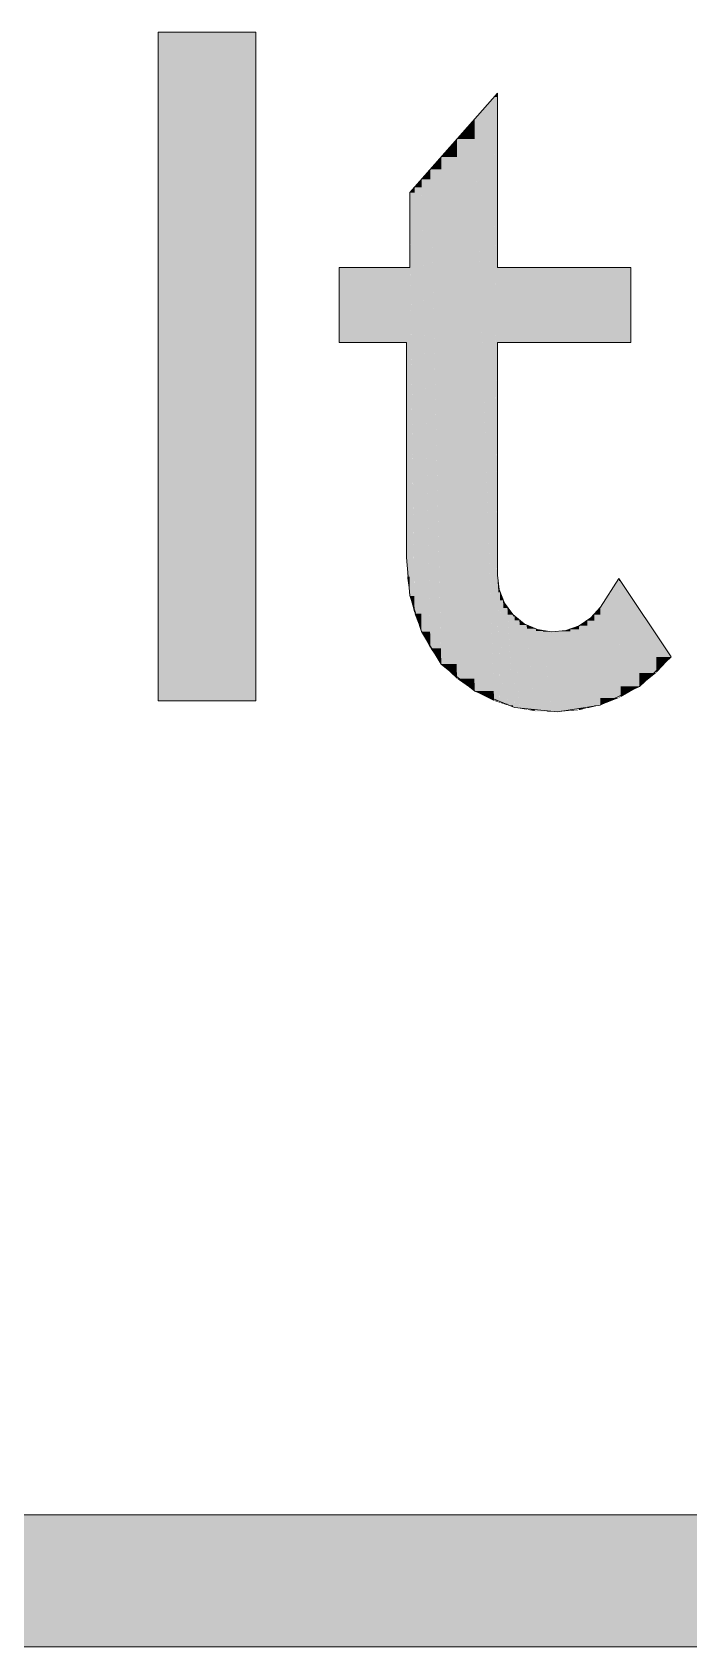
# Model space of a CAD drawing. Extents: x -1 to 1342, y -35 to 723.
# Drawn here: x 1224.005 to 1225.996, y 266.8 to 271.698 of the extents above; entities that cross this region are included whole.
import ezdxf

# ---------------------------------------------------------------- set-up
doc = ezdxf.new("R2010")
doc.units = 0
doc.layers.get('0').update_dxf_attribs({"lineweight": 18})
doc.layers.add('P11_Plankopf_Ausführung_AF_4_800 Plankopf', color=7, linetype='Continuous', lineweight=25)

# ---------------------------------------------------------------- blocks, each defined once
blk = doc.blocks.new('Referenz-A0SKLQSHLL', base_point=(1054.4775, 131.3883))
at = {"layer": 'P11_Plankopf_Ausführung_AF_4_800 Plankopf', "color": 0, "linetype": 'Continuous', "lineweight": 13, "ltscale": 16.9}
for p, q in [((1224.6829, 271.6976), (1224.3865, 271.6976)), ((1224.3865, 271.6976), (1224.3865, 269.6696)), ((1224.6829, 269.6696), (1224.6829, 271.6976)), ((1225.4163, 271.5133), (1225.1503, 271.2114)), ((1225.4163, 270.9839), (1225.4163, 271.5133)), ((1225.1503, 271.2114), (1225.1503, 270.9839)), ((1225.1503, 270.9839), (1224.9357, 270.9839)), ((1224.9357, 270.9839), (1224.9357, 270.7563)), ((1225.8207, 270.9839), (1225.4163, 270.9839)), ((1225.8207, 270.7563), (1225.8207, 270.9839)), ((1224.9357, 270.7563), (1225.1404, 270.7563)), ((1225.1404, 270.7563), (1225.1404, 270.1043)), ((1225.4163, 270.0505), (1225.4163, 270.7563)), ((1225.4163, 270.7563), (1225.8207, 270.7563)), ((1225.1404, 270.1043), (1225.1498, 269.9893)), ((1225.4163, 270.0505), (1225.4211, 270.007)), ((1225.4211, 270.007), (1225.4369, 269.9662)), ((1225.7846, 270.0403), (1225.7284, 269.9534)), ((1225.943, 269.8025), (1225.7846, 270.0403)), ((1225.1498, 269.9893), (1225.1855, 269.8796)), ((1225.4369, 269.9662), (1225.4628, 269.9309)), ((1225.4628, 269.9309), (1225.4969, 269.9035)), ((1225.6637, 269.8974), (1225.6995, 269.9214)), ((1225.6995, 269.9214), (1225.7284, 269.9534)), ((1225.1855, 269.8796), (1225.2455, 269.7811)), ((1225.4969, 269.9035), (1225.5369, 269.8858)), ((1225.5369, 269.8858), (1225.5802, 269.8791)), ((1225.5802, 269.8791), (1225.6231, 269.8831)), ((1225.6231, 269.8831), (1225.6637, 269.8974)), ((1225.2455, 269.7811), (1225.347, 269.6988)), ((1225.8464, 269.7133), (1225.943, 269.8025)), ((1225.7279, 269.6562), (1225.8464, 269.7133)), ((1224.3865, 269.6696), (1224.6829, 269.6696)), ((1225.347, 269.6988), (1225.4679, 269.6492)), ((1225.4679, 269.6492), (1225.5979, 269.6362)), ((1225.5979, 269.6362), (1225.7279, 269.6562)), ((1252.8266, 267.2), (1054.8266, 267.2)), ((1054.8266, 266.8), (1252.8266, 266.8))]:
    blk.add_line(p, q, dxfattribs=at)
at = {"layer": 'P11_Plankopf_Ausführung_AF_4_800 Plankopf', "color": 0, "linetype": 'Continuous', "lineweight": 0, "ltscale": 0.0169}
for points in [[(1224.3865, 269.6696), (1224.6829, 269.6696), (1224.3865, 271.6976)], [(1224.6829, 269.6696), (1224.6829, 271.6976), (1224.3865, 271.6976)], [(1225.4056, 271.4346), (1225.347, 271.4346), (1225.4056, 271.5011)], [(1225.4163, 271.5011), (1225.4056, 271.5011), (1225.4163, 271.5133)], [(1225.4163, 269.6696), (1225.4056, 269.6696), (1225.4056, 271.5011)], [(1225.4163, 270.9839), (1225.4163, 271.5011), (1225.4056, 271.5011)], [(1225.4163, 270.0505), (1225.4141, 270.0505), (1225.4056, 271.5011)], [(1225.4163, 270.7563), (1225.4111, 270.7563), (1225.4056, 271.5011)], [(1225.4163, 270.9839), (1225.413, 270.9839), (1225.4056, 271.5011)], [(1225.347, 271.3736), (1225.2932, 271.3736), (1225.347, 271.4346)], [(1225.4046, 269.6988), (1225.347, 269.6988), (1225.347, 271.4346)], [(1225.4056, 269.6696), (1225.4056, 271.4346), (1225.347, 271.4346)], [(1225.2932, 271.3195), (1225.2455, 271.3195), (1225.2932, 271.3736)], [(1225.3458, 269.7363), (1225.2932, 269.7363), (1225.2932, 271.3736)], [(1225.347, 269.6988), (1225.347, 271.3736), (1225.2932, 271.3736)], [(1225.2126, 271.2514), (1225.1855, 271.2514), (1225.2126, 271.2822)], [(1225.2455, 271.2822), (1225.2126, 271.2822), (1225.2455, 271.3195)], [(1225.2444, 269.8286), (1225.2126, 269.8286), (1225.2126, 271.2822)], [(1225.2455, 269.7811), (1225.2455, 271.2822), (1225.2126, 271.2822)], [(1225.2919, 269.7811), (1225.2455, 269.7811), (1225.2455, 271.3195)], [(1225.2932, 269.7363), (1225.2932, 271.3195), (1225.2455, 271.3195)], [(1225.1855, 271.2276), (1225.1645, 271.2276), (1225.1855, 271.2514)], [(1225.2116, 269.8796), (1225.1855, 269.8796), (1225.1855, 271.2514)], [(1225.2126, 269.8286), (1225.2126, 271.2514), (1225.1855, 271.2514)], [(1225.1645, 271.2114), (1225.1503, 271.2114), (1225.1645, 271.2276)], [(1225.1528, 270.9839), (1225.1503, 270.9839), (1225.1503, 271.2114)], [(1225.1645, 269.9335), (1225.1645, 271.2114), (1225.1503, 271.2114)], [(1225.1847, 269.9335), (1225.1645, 269.9335), (1225.1645, 271.2276)], [(1225.1855, 269.8796), (1225.1855, 271.2276), (1225.1645, 271.2276)], [(1224.9357, 270.7563), (1225.1404, 270.7563), (1224.9357, 270.9839)], [(1225.1404, 270.7563), (1225.1404, 270.9839), (1224.9357, 270.9839)], [(1225.1407, 270.7563), (1225.1404, 270.7563), (1225.1404, 270.9839)], [(1225.1418, 270.0466), (1225.1418, 270.9839), (1225.1404, 270.9839)], [(1225.1494, 270.0466), (1225.1418, 270.0466), (1225.1418, 270.9839)], [(1225.1498, 269.9893), (1225.1498, 270.9839), (1225.1418, 270.9839)], [(1225.1503, 269.9893), (1225.1498, 269.9893), (1225.1498, 270.9839)], [(1225.1503, 269.9876), (1225.1503, 270.9839), (1225.1498, 270.9839)], [(1225.1645, 269.9335), (1225.1528, 270.9839), (1225.1503, 270.9839)], [(1225.1637, 269.9876), (1225.1503, 269.9876), (1225.1503, 270.9839)], [(1225.4163, 270.7563), (1225.4163, 270.9839), (1225.413, 270.9839)], [(1225.4163, 270.7563), (1225.8207, 270.7563), (1225.4163, 270.9839)], [(1225.8207, 270.7563), (1225.8207, 270.9839), (1225.4163, 270.9839)], [(1225.1418, 270.0466), (1225.1407, 270.7563), (1225.1404, 270.7563)], [(1225.1416, 270.1043), (1225.1404, 270.1043), (1225.1404, 270.7563)], [(1225.4163, 270.0505), (1225.4163, 270.7563), (1225.4111, 270.7563)], [(1225.1418, 270.0466), (1225.1416, 270.1043), (1225.1404, 270.1043)], [(1225.1498, 269.9893), (1225.1494, 270.0466), (1225.1418, 270.0466)], [(1225.4163, 269.6661), (1225.4163, 270.0505), (1225.4141, 270.0505)], [(1225.4178, 269.6661), (1225.4163, 269.6661), (1225.4163, 270.0505)], [(1225.4178, 270.0242), (1225.4164, 270.0242), (1225.4163, 270.0505)], [(1225.4178, 269.6656), (1225.4178, 270.0242), (1225.4164, 270.0242)], [(1225.4233, 269.6656), (1225.4178, 269.6656), (1225.4178, 270.0242)], [(1225.4234, 269.9985), (1225.4182, 269.9985), (1225.4178, 270.0242)], [(1225.7846, 269.9534), (1225.7284, 269.9534), (1225.7846, 270.0403)], [(1225.7892, 269.6803), (1225.7846, 269.6803), (1225.7846, 270.0403)], [(1225.7892, 270.0332), (1225.7847, 270.0332), (1225.7846, 270.0403)], [(1225.7892, 269.6803), (1225.7892, 270.0332), (1225.7847, 270.0332)], [(1225.8464, 269.7133), (1225.7892, 269.7133), (1225.7892, 270.0332)], [(1225.8464, 269.9475), (1225.8045, 269.9475), (1225.7892, 270.0332)], [(1225.1503, 269.9876), (1225.1503, 269.9893), (1225.1498, 269.9893)], [(1225.1645, 269.9335), (1225.1637, 269.9876), (1225.1503, 269.9876)], [(1225.4234, 269.6638), (1225.4234, 269.9985), (1225.4182, 269.9985)], [(1225.4328, 269.6638), (1225.4234, 269.6638), (1225.4234, 269.9985)], [(1225.4329, 269.974), (1225.4241, 269.974), (1225.4234, 269.9985)], [(1225.4329, 269.6606), (1225.4329, 269.974), (1225.4241, 269.974)], [(1225.4459, 269.6606), (1225.4329, 269.6606), (1225.4329, 269.974)], [(1225.4461, 269.9513), (1225.4338, 269.9513), (1225.4329, 269.974)], [(1225.1855, 269.8796), (1225.1847, 269.9335), (1225.1645, 269.9335)], [(1225.4461, 269.6563), (1225.4461, 269.9513), (1225.4338, 269.9513)], [(1225.4625, 269.6563), (1225.4461, 269.6563), (1225.4461, 269.9513)], [(1225.4628, 269.9309), (1225.4473, 269.9309), (1225.4461, 269.9513)], [(1225.4628, 269.6508), (1225.4628, 269.9309), (1225.4473, 269.9309)], [(1225.4678, 269.6508), (1225.4628, 269.6508), (1225.4628, 269.9309)], [(1225.4679, 269.9263), (1225.4628, 269.9263), (1225.4628, 269.9309)], [(1225.4679, 269.6492), (1225.4679, 269.9263), (1225.4628, 269.9263)], [(1225.4822, 269.6492), (1225.4679, 269.6492), (1225.4679, 269.9263)], [(1225.4824, 269.9133), (1225.4685, 269.9133), (1225.4679, 269.9263)], [(1225.4824, 269.6466), (1225.4824, 269.9133), (1225.4685, 269.9133)], [(1225.5042, 269.6466), (1225.4824, 269.6466), (1225.4824, 269.9133)], [(1225.5045, 269.8991), (1225.4835, 269.8991), (1225.4824, 269.9133)], [(1225.6883, 269.8974), (1225.6637, 269.8974), (1225.6883, 269.9124)], [(1225.71, 269.9124), (1225.6883, 269.9124), (1225.71, 269.9312)], [(1225.71, 269.6521), (1225.6883, 269.6521), (1225.6883, 269.9124)], [(1225.71, 269.6521), (1225.71, 269.9124), (1225.6883, 269.9124)], [(1225.7279, 269.9312), (1225.71, 269.9312), (1225.7279, 269.9528)], [(1225.7279, 269.6562), (1225.71, 269.6562), (1225.71, 269.9312)], [(1225.7279, 269.6562), (1225.7279, 269.9312), (1225.71, 269.9312)], [(1225.7284, 269.9528), (1225.7279, 269.9528), (1225.7284, 269.9534)], [(1225.7284, 269.6564), (1225.7279, 269.6564), (1225.7279, 269.9528)], [(1225.7284, 269.6564), (1225.7284, 269.9528), (1225.7279, 269.9528)], [(1225.7846, 269.6785), (1225.7284, 269.6785), (1225.7284, 269.9534)], [(1225.7846, 269.6785), (1225.7846, 269.9534), (1225.7284, 269.9534)], [(1225.8464, 269.7133), (1225.8464, 269.9475), (1225.8045, 269.9475)], [(1225.898, 269.7543), (1225.8464, 269.7543), (1225.8464, 269.9475)], [(1225.898, 269.87), (1225.8671, 269.87), (1225.8464, 269.9475)], [(1225.2126, 269.8286), (1225.2116, 269.8796), (1225.1855, 269.8796)], [(1225.5045, 269.6428), (1225.5045, 269.8991), (1225.4835, 269.8991)], [(1225.5282, 269.6428), (1225.5045, 269.6428), (1225.5045, 269.8991)], [(1225.5286, 269.8885), (1225.5055, 269.8885), (1225.5045, 269.8991)], [(1225.5286, 269.6386), (1225.5286, 269.8885), (1225.5055, 269.8885)], [(1225.5324, 269.6386), (1225.5286, 269.6386), (1225.5286, 269.8885)], [(1225.5324, 269.8875), (1225.5286, 269.8875), (1225.5286, 269.8885)], [(1225.5324, 269.638), (1225.5324, 269.8875), (1225.5286, 269.8875)], [(1225.554, 269.638), (1225.5324, 269.638), (1225.5324, 269.8875)], [(1225.554, 269.8818), (1225.5329, 269.8818), (1225.5324, 269.8875)], [(1225.554, 269.6374), (1225.554, 269.8818), (1225.5329, 269.8818)], [(1225.5801, 269.6374), (1225.554, 269.6374), (1225.554, 269.8818)], [(1225.5802, 269.8791), (1225.5543, 269.8791), (1225.554, 269.8818)], [(1225.5802, 269.6367), (1225.5802, 269.8791), (1225.5543, 269.8791)], [(1225.5979, 269.8791), (1225.5802, 269.8791), (1225.5979, 269.88)], [(1225.5979, 269.6367), (1225.5802, 269.6367), (1225.5802, 269.8791)], [(1225.5979, 269.6362), (1225.5979, 269.8791), (1225.5802, 269.8791)], [(1225.6089, 269.88), (1225.5979, 269.88), (1225.6089, 269.8806)], [(1225.6089, 269.6371), (1225.5979, 269.6371), (1225.5979, 269.88)], [(1225.6089, 269.6371), (1225.6089, 269.88), (1225.5979, 269.88)], [(1225.637, 269.8806), (1225.6089, 269.8806), (1225.637, 269.8867)], [(1225.637, 269.6393), (1225.6089, 269.6393), (1225.6089, 269.8806)], [(1225.637, 269.6393), (1225.637, 269.8806), (1225.6089, 269.8806)], [(1225.6636, 269.8867), (1225.637, 269.8867), (1225.6636, 269.8974)], [(1225.6636, 269.6414), (1225.637, 269.6414), (1225.637, 269.8867)], [(1225.6636, 269.6414), (1225.6636, 269.8867), (1225.637, 269.8867)], [(1225.6637, 269.6414), (1225.6636, 269.6414), (1225.6636, 269.8974)], [(1225.6637, 269.6414), (1225.6637, 269.8974), (1225.6636, 269.8974)], [(1225.6637, 269.8974), (1225.6636, 269.8974), (1225.6637, 269.8974)], [(1225.6883, 269.6471), (1225.6637, 269.6471), (1225.6637, 269.8974)], [(1225.6883, 269.6471), (1225.6883, 269.8974), (1225.6637, 269.8974)], [(1225.898, 269.7543), (1225.898, 269.87), (1225.8671, 269.87)], [(1225.943, 269.8025), (1225.898, 269.8025), (1225.898, 269.87)], [(1225.2455, 269.7811), (1225.2444, 269.8286), (1225.2126, 269.8286)], [(1225.2932, 269.7363), (1225.2919, 269.7811), (1225.2455, 269.7811)], [(1225.898, 269.7543), (1225.943, 269.8025), (1225.898, 269.8025)], [(1225.347, 269.6988), (1225.3458, 269.7363), (1225.2932, 269.7363)], [(1225.7892, 269.6803), (1225.8464, 269.7133), (1225.7892, 269.7133)], [(1225.8464, 269.7133), (1225.898, 269.7543), (1225.8464, 269.7543)], [(1225.4056, 269.6696), (1225.4046, 269.6988), (1225.347, 269.6988)], [(1225.4163, 269.6661), (1225.4163, 269.6696), (1225.4056, 269.6696)], [(1225.4178, 269.6656), (1225.4178, 269.6661), (1225.4163, 269.6661)], [(1225.4234, 269.6638), (1225.4233, 269.6656), (1225.4178, 269.6656)], [(1225.4329, 269.6606), (1225.4328, 269.6638), (1225.4234, 269.6638)], [(1225.7284, 269.6564), (1225.7846, 269.6785), (1225.7284, 269.6785)], [(1225.7846, 269.6785), (1225.7892, 269.6803), (1225.7846, 269.6803)], [(1225.4461, 269.6563), (1225.4459, 269.6606), (1225.4329, 269.6606)], [(1225.4628, 269.6508), (1225.4625, 269.6563), (1225.4461, 269.6563)], [(1225.4679, 269.6492), (1225.4678, 269.6508), (1225.4628, 269.6508)], [(1225.4824, 269.6466), (1225.4822, 269.6492), (1225.4679, 269.6492)], [(1225.5045, 269.6428), (1225.5042, 269.6466), (1225.4824, 269.6466)], [(1225.5286, 269.6386), (1225.5282, 269.6428), (1225.5045, 269.6428)], [(1225.5324, 269.638), (1225.5324, 269.6386), (1225.5286, 269.6386)], [(1225.554, 269.6374), (1225.554, 269.638), (1225.5324, 269.638)], [(1225.5802, 269.6367), (1225.5801, 269.6374), (1225.554, 269.6374)], [(1225.5979, 269.6362), (1225.5979, 269.6367), (1225.5802, 269.6367)], [(1225.5979, 269.6362), (1225.6089, 269.6371), (1225.5979, 269.6371)], [(1225.6089, 269.6371), (1225.637, 269.6393), (1225.6089, 269.6393)], [(1225.637, 269.6393), (1225.6636, 269.6414), (1225.637, 269.6414)], [(1225.6636, 269.6414), (1225.6637, 269.6414), (1225.6636, 269.6414)], [(1225.6637, 269.6414), (1225.6883, 269.6471), (1225.6637, 269.6471)], [(1225.6883, 269.6471), (1225.71, 269.6521), (1225.6883, 269.6521)], [(1225.71, 269.6521), (1225.7279, 269.6562), (1225.71, 269.6562)], [(1225.7279, 269.6562), (1225.7284, 269.6564), (1225.7279, 269.6564)], [(1054.8266, 266.8), (1252.8266, 266.8), (1054.8266, 267.2)], [(1252.8266, 266.8), (1252.8266, 267.2), (1054.8266, 267.2)]]:
    blk.add_solid(points, dxfattribs=at)

msp = doc.modelspace()

# ---------------------------------------------------------------- block references
at = {"color": 8, "lineweight": 25, "ltscale": 0.25, "true_color": 0x808080}
msp.add_blockref('Referenz-A0SKLQSHLL', (1054.4775, 131.3883), dxfattribs=at)

doc.saveas('drawing.dxf')
